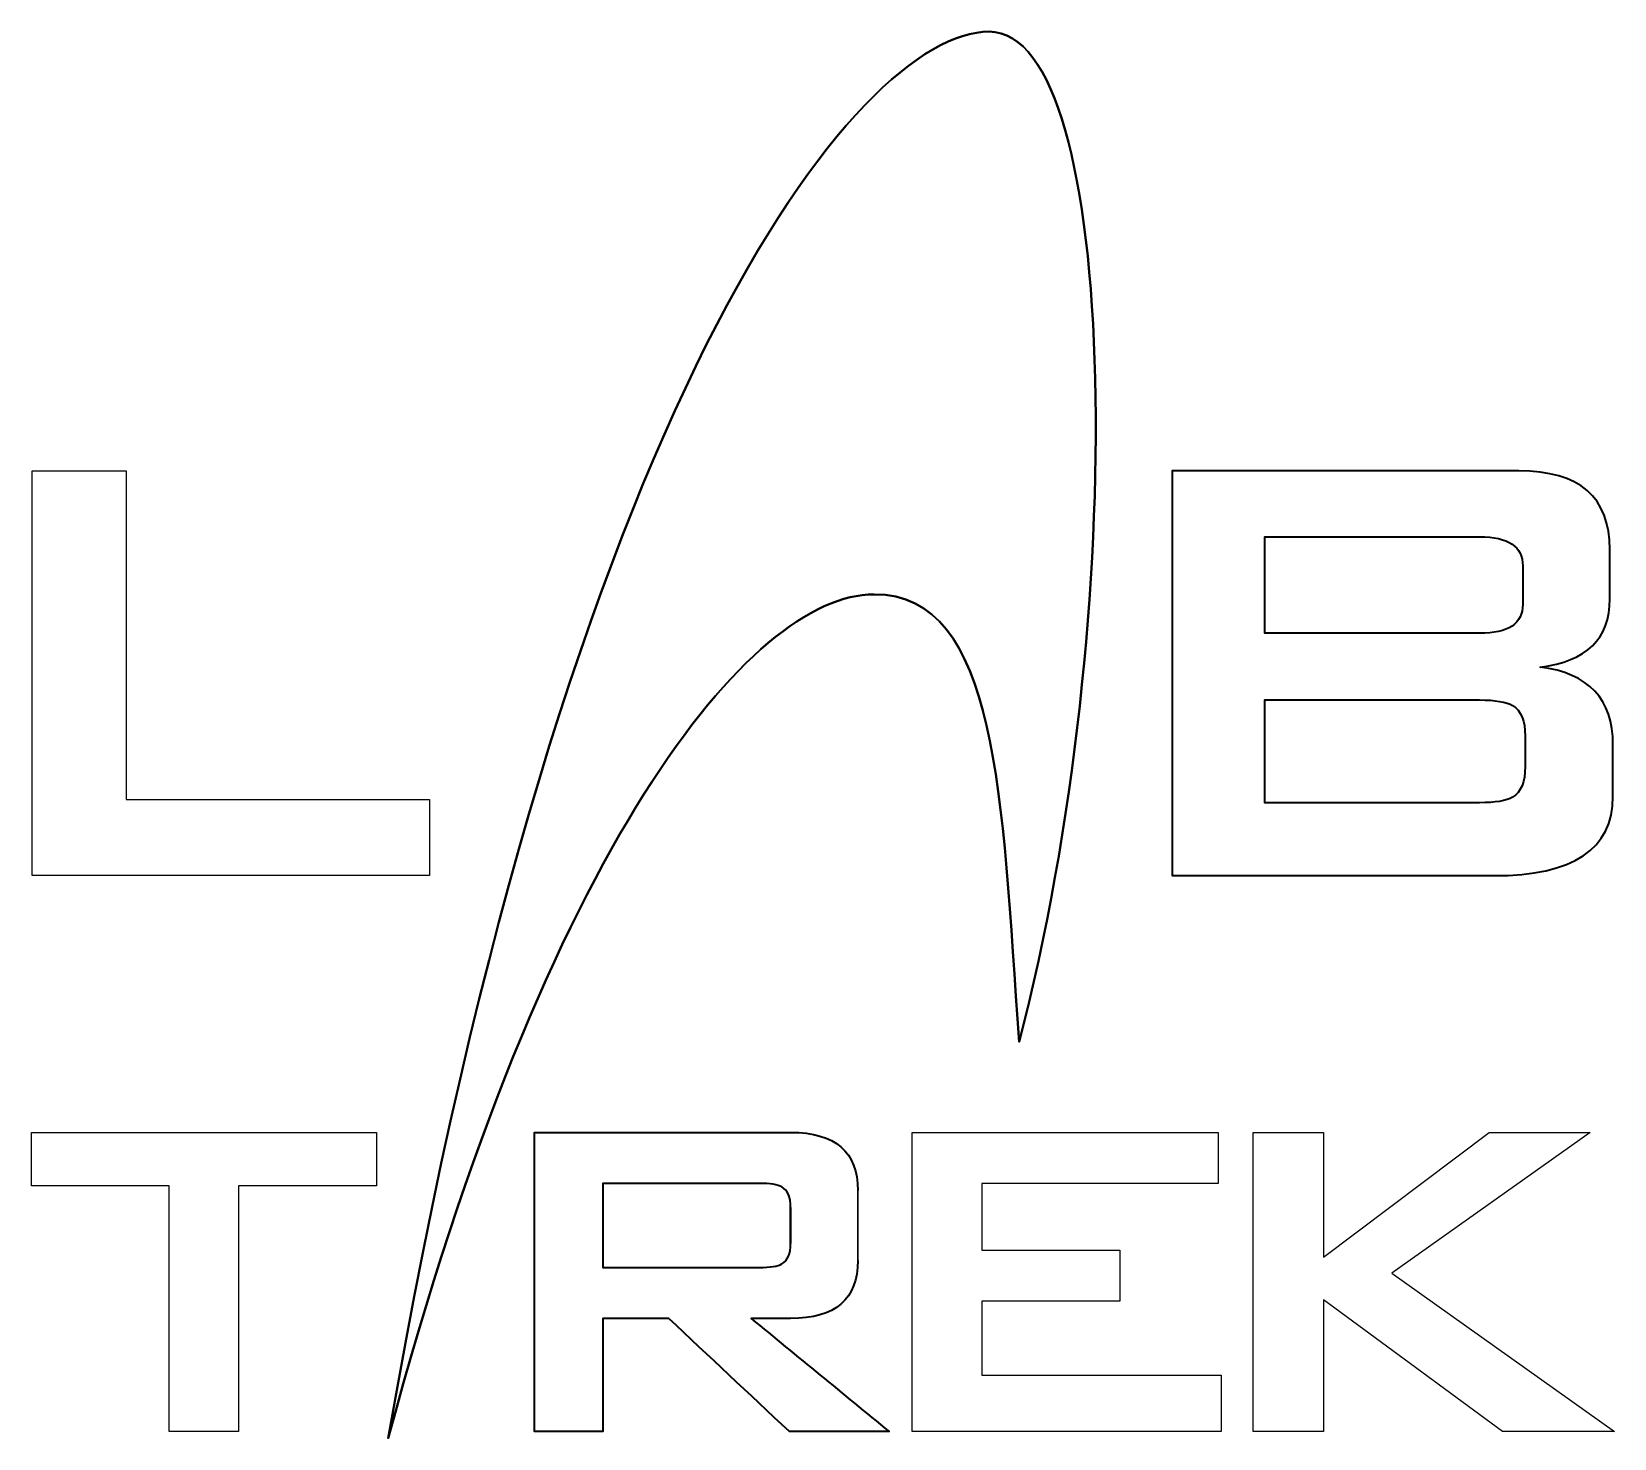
# Model space of a CAD drawing. Header units: inches. Extents: x 4.6 to 96.6, y 4.5 to 86.3.
import ezdxf

# ---------------------------------------------------------------- set-up
doc = ezdxf.new("R2010")
doc.units = ezdxf.units.IN
doc.header["$MEASUREMENT"] = 0

msp = doc.modelspace()

# ---------------------------------------------------------------- linework, layer by layer
for p, q in [((88.794, 56.937), (88.794, 56.937)), ((70.923, 37.242), (70.923, 37.242)), ((46.91, 19.353), (46.91, 19.353)), ((48.73, 11.501), (48.73, 11.501)), ((33.835, 4.929), (33.835, 4.929))]:
    msp.add_line(p, q)
for points in [[(4.631, 37.242), (4.631, 60.767), (10.102, 60.767), (10.102, 41.664), (27.746, 41.664), (27.746, 37.242), (4.631, 37.242)], [(16.637, 19.217), (16.637, 4.929), (12.593, 4.929), (12.593, 19.217), (4.607, 19.217), (4.607, 22.319), (24.657, 22.319), (24.657, 19.217), (16.637, 19.217)], [(55.806, 4.929), (55.806, 22.319), (73.598, 22.319), (73.598, 19.353), (59.85, 19.353), (59.85, 15.478), (67.87, 15.478), (67.87, 12.512), (59.85, 12.512), (59.85, 8.199), (73.766, 8.199), (73.766, 4.929), (55.806, 4.929)], [(75.63, 4.929), (75.63, 22.319), (79.708, 22.319), (79.708, 15.073), (89.345, 22.319), (95.209, 22.319), (83.684, 14.13), (96.624, 4.929), (90.121, 4.929), (79.708, 12.58), (79.708, 4.929), (75.63, 4.929)], [(52.639, 18.949), (52.639, 14.871), (52.639, 18.949)]]:
    msp.add_lwpolyline(points, close=True)
at = {"lineweight": 35}
for points in [[(25.34, 4.535), (35.747, 64.993), (52.596, 86.302), (60.278, 86.302)], [(60.278, 86.302), (67.959, 86.302), (68.454, 52.109), (62.012, 27.578)], [(53.587, 53.595), (46.402, 53.595), (34.508, 38.976), (25.34, 4.535)], [(62.012, 27.578), (61.021, 41.95), (60.773, 53.595), (53.587, 53.595)]]:
    msp.add_open_spline(points, degree=3, dxfattribs=at)
for points, knots in [([(53.587, 53.595), (46.402, 53.595), (34.508, 38.976), (25.34, 4.535), (35.747, 64.993), (52.596, 86.302), (60.278, 86.302), (67.959, 86.302), (68.454, 52.109), (62.012, 27.578), (61.021, 41.95), (60.773, 53.595), (53.587, 53.595)], [0, 0, 0, 0, 1, 1, 1, 2, 2, 2, 3, 3, 3, 4, 4, 4, 4]), ([(96.544, 44.856), (96.544, 43.853), (96.544, 42.85), (96.544, 41.847), (96.544, 38.777), (94.235, 37.242), (89.614, 37.242), (83.384, 37.242), (77.153, 37.242), (70.923, 37.242), (70.923, 45.084), (70.923, 52.925), (70.923, 60.767), (77.64, 60.767), (84.357, 60.767), (91.074, 60.767), (94.599, 60.767), (96.363, 59.247), (96.363, 56.208), (96.363, 55.251), (96.363, 54.293), (96.363, 53.336), (96.363, 51.025), (95.009, 49.703), (92.305, 49.369), (95.132, 49.005), (96.544, 47.5), (96.544, 44.856)], [0, 0, 0, 0, 1, 1, 1, 2, 2, 2, 3, 3, 3, 4, 4, 4, 5, 5, 5, 6, 6, 6, 7, 7, 7, 8, 8, 8, 9, 9, 9, 9]), ([(91.301, 53.017), (91.301, 53.761), (91.301, 54.506), (91.301, 55.251), (91.301, 56.375), (90.466, 56.937), (88.794, 56.937), (84.63, 56.937), (80.466, 56.937), (76.302, 56.937), (76.302, 55.068), (76.302, 53.199), (76.302, 51.33), (80.466, 51.33), (84.63, 51.33), (88.794, 51.33), (90.466, 51.33), (91.301, 51.892), (91.301, 53.017)], [0, 0, 0, 0, 1, 1, 1, 2, 2, 2, 3, 3, 3, 4, 4, 4, 5, 5, 5, 6, 6, 6, 6]), ([(91.438, 43.579), (91.438, 44.172), (91.438, 44.765), (91.438, 45.357), (91.438, 46.238), (91.195, 46.831), (90.71, 47.135), (90.344, 47.347), (89.706, 47.454), (88.794, 47.454), (84.63, 47.454), (80.466, 47.454), (76.302, 47.454), (76.302, 45.463), (76.302, 43.472), (76.302, 41.481), (80.466, 41.481), (84.63, 41.481), (88.794, 41.481), (89.706, 41.481), (90.344, 41.588), (90.71, 41.8), (91.195, 42.104), (91.438, 42.697), (91.438, 43.579)], [0, 0, 0, 0, 1, 1, 1, 2, 2, 2, 3, 3, 3, 4, 4, 4, 5, 5, 5, 6, 6, 6, 7, 7, 7, 8, 8, 8, 8]), ([(52.639, 14.871), (52.639, 12.624), (51.335, 11.501), (48.73, 11.501), (47.966, 11.501), (47.202, 11.501), (46.438, 11.501), (49.112, 9.311), (51.785, 7.12), (54.458, 4.929), (52.526, 4.929), (50.594, 4.929), (48.662, 4.929), (46.326, 7.12), (43.989, 9.311), (41.653, 11.501), (40.373, 11.501), (39.092, 11.501), (37.811, 11.501), (37.811, 9.311), (37.811, 7.12), (37.811, 4.929), (36.486, 4.929), (35.161, 4.929), (33.835, 4.929), (33.835, 10.726), (33.835, 16.522), (33.835, 22.319), (38.8, 22.319), (43.765, 22.319), (48.73, 22.319), (51.335, 22.319), (52.639, 21.194), (52.639, 18.949)], [0, 0, 0, 0, 1, 1, 1, 2, 2, 2, 3, 3, 3, 4, 4, 4, 5, 5, 5, 6, 6, 6, 7, 7, 7, 8, 8, 8, 9, 9, 9, 10, 10, 10, 11, 11, 11, 11]), ([(48.73, 17.962), (48.73, 18.549), (48.561, 18.945), (48.224, 19.149), (47.976, 19.286), (47.538, 19.353), (46.91, 19.353), (43.877, 19.353), (40.844, 19.353), (37.811, 19.353), (37.811, 17.724), (37.811, 16.096), (37.811, 14.467), (40.844, 14.467), (43.877, 14.467), (46.91, 14.467), (47.538, 14.467), (47.976, 14.535), (48.224, 14.67), (48.561, 14.873), (48.73, 15.27), (48.73, 15.857), (48.73, 16.559), (48.73, 17.26), (48.73, 17.962), (48.73, 17.26), (48.73, 16.559), (48.73, 15.857)], [0, 0, 0, 0, 1, 1, 1, 2, 2, 2, 3, 3, 3, 4, 4, 4, 5, 5, 5, 6, 6, 6, 7, 7, 7, 8, 8, 8, 9, 9, 9, 9])]:
    msp.add_open_spline(points, degree=3, knots=knots, dxfattribs=at)

doc.saveas('drawing.dxf')
